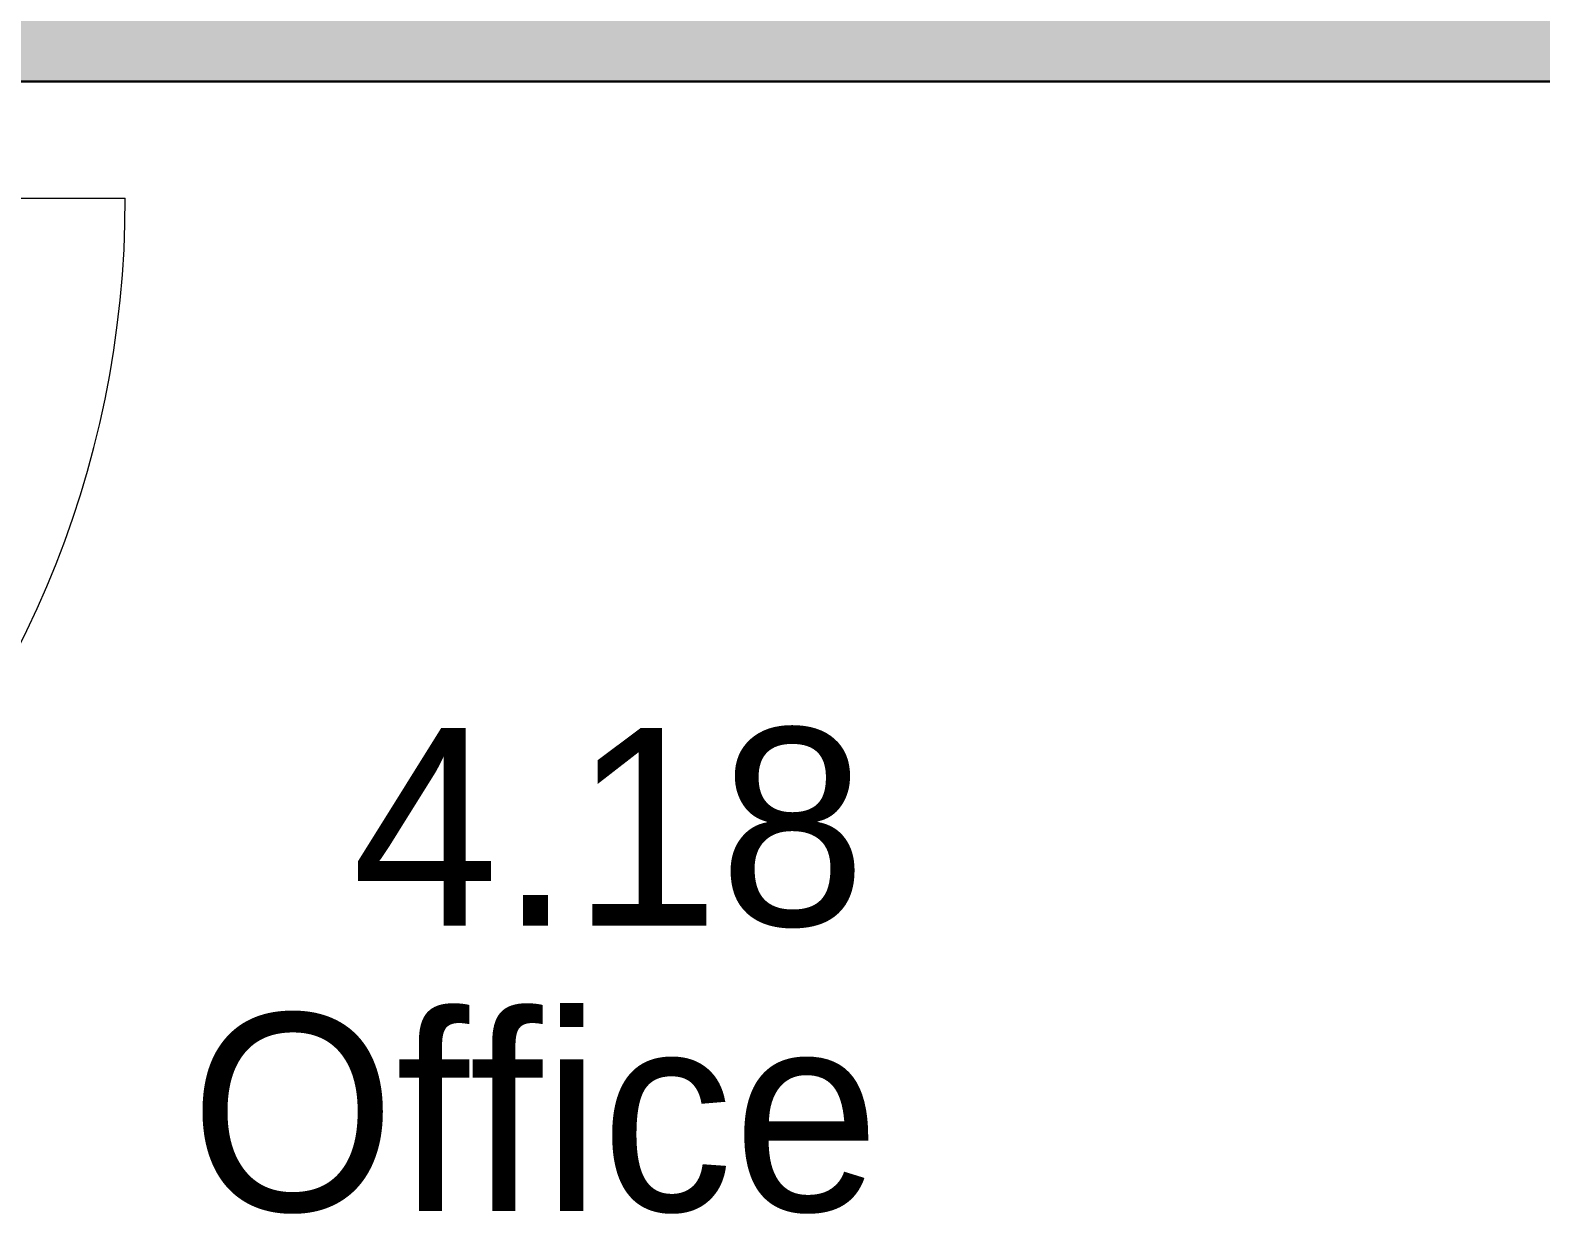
# Model space of a CAD drawing. Header units: millimetres. Extents: x 79795 to 317870, y -36033 to 97293.
# Drawn here: x 227367 to 228896, y 22109 to 23307 of the extents above; entities that cross this region are included whole.
import ezdxf

# ---------------------------------------------------------------- set-up
doc = ezdxf.new("R2010")
doc.units = ezdxf.units.MM
doc.header["$MEASUREMENT"] = 0
for name, color, linetype, lineweight in [('A-AREA-IDEN', 7, 'CONTINUOUS', 9), ('CSM-STL-XX-ZZ-M3-A-XXXX-00001_detached _19_04_21__rvt-1-Level 4$0$A-DOOR', 4, 'CONTINUOUS', 9), ('CSM-STL-XX-ZZ-M3-A-XXXX-00001_detached _19_04_21__rvt-1-Level 4$0$A-WALL-PATT', 7, 'CONTINUOUS', 9), ('CSM-STL-XX-ZZ-M3-A-XXXX-00001_detached _19_04_21__rvt-1-Level 4$0$I-WALL', 7, 'CONTINUOUS', 9)]:
    doc.layers.add(name, color=color, linetype=linetype, lineweight=lineweight)
doc.styles.add('Century Gothic', font='GOTHIC.TTF', dxfattribs={"height": 200})

msp = doc.modelspace()

# ---------------------------------------------------------------- hatches: boundary and pattern name
at = {"layer": 'CSM-STL-XX-ZZ-M3-A-XXXX-00001_detached _19_04_21__rvt-1-Level 4$0$A-WALL-PATT'}
msp.add_hatch(color=256, dxfattribs=at).paths.add_polyline_path([(226452.8, 23255.3), (230738.8, 23255.3), (230738.8, 23357.3), (226452.8, 23357.3)], flags=0)

# ---------------------------------------------------------------- linework, layer by layer
at = {"layer": 'CSM-STL-XX-ZZ-M3-A-XXXX-00001_detached _19_04_21__rvt-1-Level 4$0$A-DOOR'}
msp.add_line((226452.8, 23137.3), (227462.8, 23137.3), dxfattribs=at)
msp.add_arc((226452.8, 23137.3), 1010, 270, 0, dxfattribs=at)
at = {"layer": 'CSM-STL-XX-ZZ-M3-A-XXXX-00001_detached _19_04_21__rvt-1-Level 4$0$I-WALL', "lineweight": 30}
msp.add_line((226452.8, 23255.3), (230738.8, 23255.3), dxfattribs=at)

# ---------------------------------------------------------------- texts
at = {"layer": 'A-AREA-IDEN', "style": 'Century Gothic'}
for s, p in [('4.18', (227692.2, 22400.7)), ('Office', (227528.3, 22111.7))]:
    msp.add_text(s, height=200, dxfattribs=at).set_placement(p)

doc.saveas('drawing.dxf')
